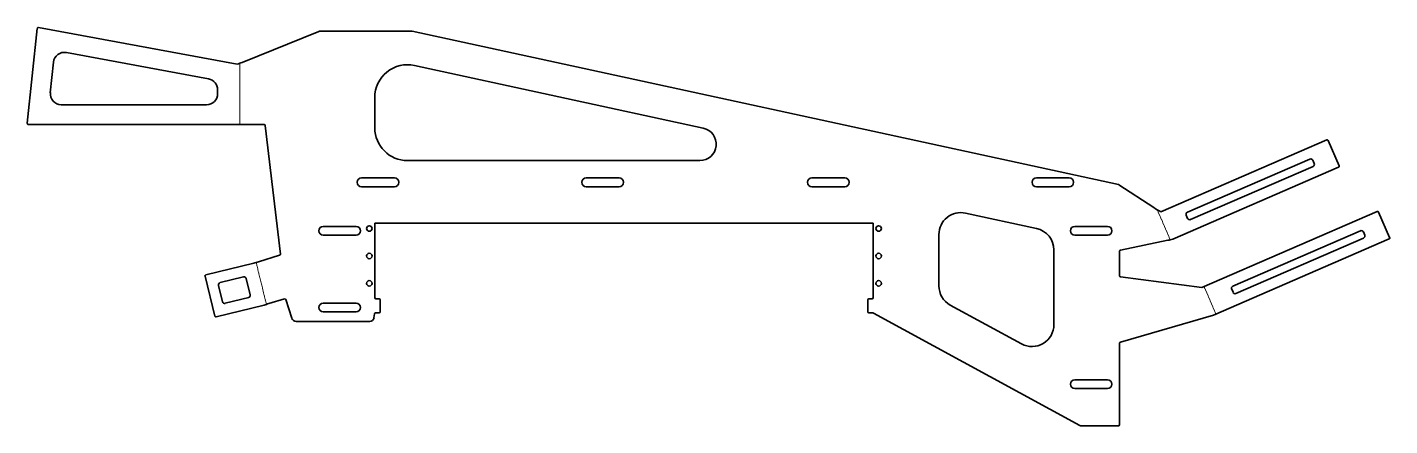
# Model space of a CAD drawing. Header units: inches. Extents: x 0 to 1244, y 0 to 364.
import ezdxf

# ---------------------------------------------------------------- set-up
doc = ezdxf.new("R2010")
doc.units = ezdxf.units.IN
doc.header["$MEASUREMENT"] = 0
doc.linetypes.add('Chain', pattern=[13.68, 9.12, -1.14, 2.28, -1.14])
doc.layers.add('SIMUMAK Bend Centerline (ISO)', color=7, linetype='Chain', lineweight=9)
doc.layers.add('SIMUMAK Visible (ISO)', color=7, linetype='Continuous', lineweight=35)

# ---------------------------------------------------------------- blocks, each defined once
blk = doc.blocks.new('SLP-SMT-02-CENF02_Sheet_2_SLP-SMT-02-CENF02 (Desplegada)')
at = {"layer": 'SIMUMAK Bend Centerline (ISO)', "ltscale": 0.263158}
for p, q in [((-424.6, 147.6), (-424.6, 91.8)), ((424.9, -13.4), (413, 14)), ((-409.6, -34), (-400.2, -72.3)), ((466.6, -81.2), (455.8, -56.2))]:
    blk.add_line(p, q, dxfattribs=at)
at = {"layer": 'SIMUMAK Visible (ISO)'}
for p, q in [((-618.5, 92.9), (-609.4, 179.5)), ((-608.2, 180.4), (-426.8, 146.8)), ((-422.3, 148.4), (-352.3, 176.7)), ((-352, 176.8), (-267.3, 176.8)), ((-267, 176.8), (377.7, 36.9)), ((-582.8, 157.4), (-453, 133.3)), ((-597.5, 120.8), (-594.5, 148.6)), ((-264.9, 145.6), (-1.4, 88.5)), ((-444.8, 123.5), (-444.8, 119.8)), ((-301.3, 88.8), (-301.3, 116.3)), ((-454.8, 109.8), (-587.5, 109.8)), ((-402.2, 91.8), (-617.5, 91.8)), ((-387.4, -26.6), (-401.2, 90.9)), ((416.3, 12.1), (567.7, 77.7)), ((569, 77.2), (579.1, 54)), ((-4.6, 58.8), (-271.3, 58.8)), ((578.6, 52.7), (427.2, -12.9)), ((440.5, 11.7), (552.4, 60.2)), ((555.3, 53.5), (443.4, 5)), ((555.1, 59.2), (556.4, 56.2)), ((-313.3, 43), (-283.3, 43)), ((-108.3, 43), (-78.3, 43)), ((97.7, 43), (127.7, 43)), ((302.7, 43), (332.7, 43)), ((-283.3, 35), (-313.3, 35)), ((-78.3, 35), (-108.3, 35)), ((127.7, 35), (97.7, 35)), ((332.7, 35), (302.7, 35)), ((378, 36.8), (409.8, 15.9)), ((-301.3, 1.8), (-301.3, -66.2)), ((-301.3, 1.8), (153.7, 1.8)), ((153.7, -66.2), (153.7, 1.8)), ((237.9, 11), (302.9, -3.1)), ((440.7, 6.1), (439.5, 9)), ((453.7, -57.1), (613.8, 12.3)), ((615.1, 11.8), (625.2, -11.4)), ((-348.3, -1.2), (-318.3, -1.2)), ((-318.3, -9.2), (-348.3, -9.2)), ((213.7, -55.4), (213.7, -8.6)), ((337.7, -1.2), (367.7, -1.2)), ((367.7, -9.2), (337.7, -9.2)), ((482, -55.7), (598.5, -5.2)), ((601.4, -11.9), (484.9, -62.4)), ((601.2, -6.3), (602.4, -9.2)), ((318.7, -22.7), (318.7, -90.8)), ((378.7, -23.9), (378.7, -46.2)), ((422.7, -13.9), (379.5, -22.9)), ((624.7, -12.7), (464.5, -82.1)), ((-455.5, -45.5), (-411.8, -34.7)), ((-407.5, -33.4), (-388.2, -27.6)), ((-447.3, -83), (-456.2, -46.7)), ((-442.4, -52.5), (-421.1, -47.3)), ((-418.6, -48.7), (-414.9, -63.7)), ((379.6, -47.2), (453.7, -57.1)), ((-440.2, -69.9), (-443.9, -55)), ((482.3, -61.3), (481, -58.4)), ((-402.4, -73), (-446.1, -83.8)), ((-416.4, -66.1), (-437.8, -71.4)), ((-383.6, -67.4), (-398, -71.7)), ((-382.4, -68), (-376.9, -85.1)), ((-348.3, -71.2), (-318.3, -71.2)), ((-300.3, -67.2), (-297.3, -67.2)), ((-296.3, -68.2), (-296.3, -79.2)), ((148.7, -79.2), (148.7, -68.2)), ((149.7, -67.2), (152.7, -67.2)), ((289.1, -108.4), (224.1, -73)), ((-318.3, -79.2), (-348.3, -79.2)), ((-302, -84.5), (-301.4, -81)), ((-297.3, -80.2), (-300.5, -80.2)), ((153.4, -80.2), (149.7, -80.2)), ((153.9, -80.3), (342.5, -183)), ((464.5, -82.1), (379.4, -106.9)), ((-373.1, -87.9), (-305.9, -87.9)), ((378.7, -107.9), (378.7, -182.1)), ((337.7, -141.2), (367.7, -141.2)), ((367.7, -149.2), (337.7, -149.2)), ((377.7, -183.1), (342.9, -183.1))]:
    blk.add_line(p, q, dxfattribs=at)
for centre in [(-306.3, -3.2), (158.7, -3.2), (-306.3, -28.2), (158.7, -28.2), (-306.3, -53.2), (158.7, -53.2)]:
    blk.add_circle(centre, 2.5, dxfattribs=at)
at = {"layer": 'SIMUMAK Visible (ISO)', "extrusion": (0, 0, -1)}
for centre, radius, start, end in [((608.4, 179.4), 1, 6, 100.5), ((352, 175.8), 1, 67.9757, 90), ((267.3, 175.8), 1, 90, 102.2388), ((617.5, 92.8), 1, 270, 6), ((-568.1, 76.8), 1, 66.5623, 156.5623), ((-578.2, 53.6), 1, 156.5623, 246.5623), ((313.3, 39), 4, 270, 90), ((283.3, 39), 4, 90, 270), ((108.3, 39), 4, 270, 90), ((78.3, 39), 4, 90, 270), ((-97.7, 39), 4, 270, 90), ((-127.7, 39), 4, 90, 270), ((-302.7, 39), 4, 270, 90), ((-332.7, 39), 4, 90, 270), ((-377.5, 36), 1, 102.2388, 123.3407), ((-614.2, 11.4), 1, 66.5623, 156.5623), ((348.3, -5.2), 4, 270, 90), ((318.3, -5.2), 4, 90, 270), ((-337.7, -5.2), 4, 270, 90), ((-367.7, -5.2), 4, 90, 270), ((-624.3, -11.8), 1, 156.5623, 246.5623), ((455.3, -46.4), 1, 346.1487, 76.1487), ((348.3, -75.2), 4, 270, 90), ((318.3, -75.2), 4, 90, 270), ((297.3, -68.2), 1, 90, 180), ((-149.7, -68.2), 1, 0, 90), ((446.3, -82.8), 1, 256.1487, 346.1487), ((373.1, -83.9), 4, 270, 342.0624), ((305.9, -83.9), 4, 188.779, 270), ((297.3, -79.2), 1, 180, 270), ((-149.7, -79.2), 1, 270, 0), ((-337.7, -145.2), 4, 270, 90), ((-367.7, -145.2), 4, 90, 270), ((-342.9, -182.1), 1, 270, 298.568), ((-377.7, -182.1), 1, 180, 270)]:
    blk.add_arc(centre, radius, start, end, dxfattribs=at)
at = {"layer": 'SIMUMAK Visible (ISO)'}
for centre, radius, start, end in [((-584.6, 147.6), 10, 79.5, 174), ((-271.3, 116.3), 30, 77.7612, 180), ((-454.8, 123.5), 10, 0, 79.5), ((-587.5, 119.8), 10, 174, 270), ((-454.8, 119.8), 10, 270, 0), ((-402.2, 90.8), 1, 6.6793, 90), ((-271.3, 88.8), 30, 180, 270), ((-4.6, 73.8), 15, 270, 77.7612), ((553.2, 58.4), 2, 23.4377, 113.4377), ((554.5, 55.4), 2, 293.4377, 23.4377), ((233.7, -8.6), 20, 77.7612, 180), ((441.3, 9.8), 2, 113.4377, 203.4377), ((442.6, 6.9), 2, 203.4377, 293.4377), ((298.7, -22.7), 20, 360, 77.7612), ((599.3, -7.1), 2, 23.4377, 113.4377), ((600.6, -10), 2, 293.4377, 23.4377), ((379.7, -23.9), 1, 101.7683, 180), ((-388.4, -26.7), 1, 286.6793, 6.6793), ((-420.6, -49.2), 2, 13.8513, 103.8513), ((379.7, -46.2), 1, 180, 262.4054), ((-441.9, -54.5), 2, 103.8513, 193.8513), ((233.7, -55.4), 20, 180, 241.432), ((482.8, -57.6), 2, 113.4377, 203.4377), ((484.1, -60.6), 2, 203.4377, 293.4377), ((-438.3, -69.5), 2, 193.8513, 283.8513), ((-416.9, -64.2), 2, 283.8513, 13.8513), ((-383.3, -68.4), 1, 17.9376, 106.6793), ((-300.3, -66.2), 1, 180, 270), ((152.7, -66.2), 1, 270, 360), ((-300.5, -81.2), 1, 90, 171.221), ((153.4, -81.2), 1, 61.432, 90), ((298.7, -90.8), 20, 241.432, 0), ((379.7, -107.9), 1, 106.238, 180)]:
    blk.add_arc(centre, radius, start, end, dxfattribs=at)
for points in [[(-426.8, 146.8), (-425.3, 147.3), (-423.8, 147.9), (-422.3, 148.4)], [(409.8, 15.9), (411.9, 14.6), (414.1, 13.4), (416.3, 12.1)], [(427.2, -12.9), (425.7, -13.2), (424.2, -13.6), (422.7, -13.9)], [(-411.8, -34.7), (-410.4, -34.3), (-408.9, -33.8), (-407.5, -33.4)], [(-398, -71.7), (-399.5, -72.1), (-400.9, -72.6), (-402.4, -73)]]:
    blk.add_open_spline(points, degree=3, dxfattribs=at)

msp = doc.modelspace()

# ---------------------------------------------------------------- block references
msp.add_blockref('SLP-SMT-02-CENF02_Sheet_2_SLP-SMT-02-CENF02 (Desplegada)', (618.5, 183.1))

doc.saveas('drawing.dxf')
